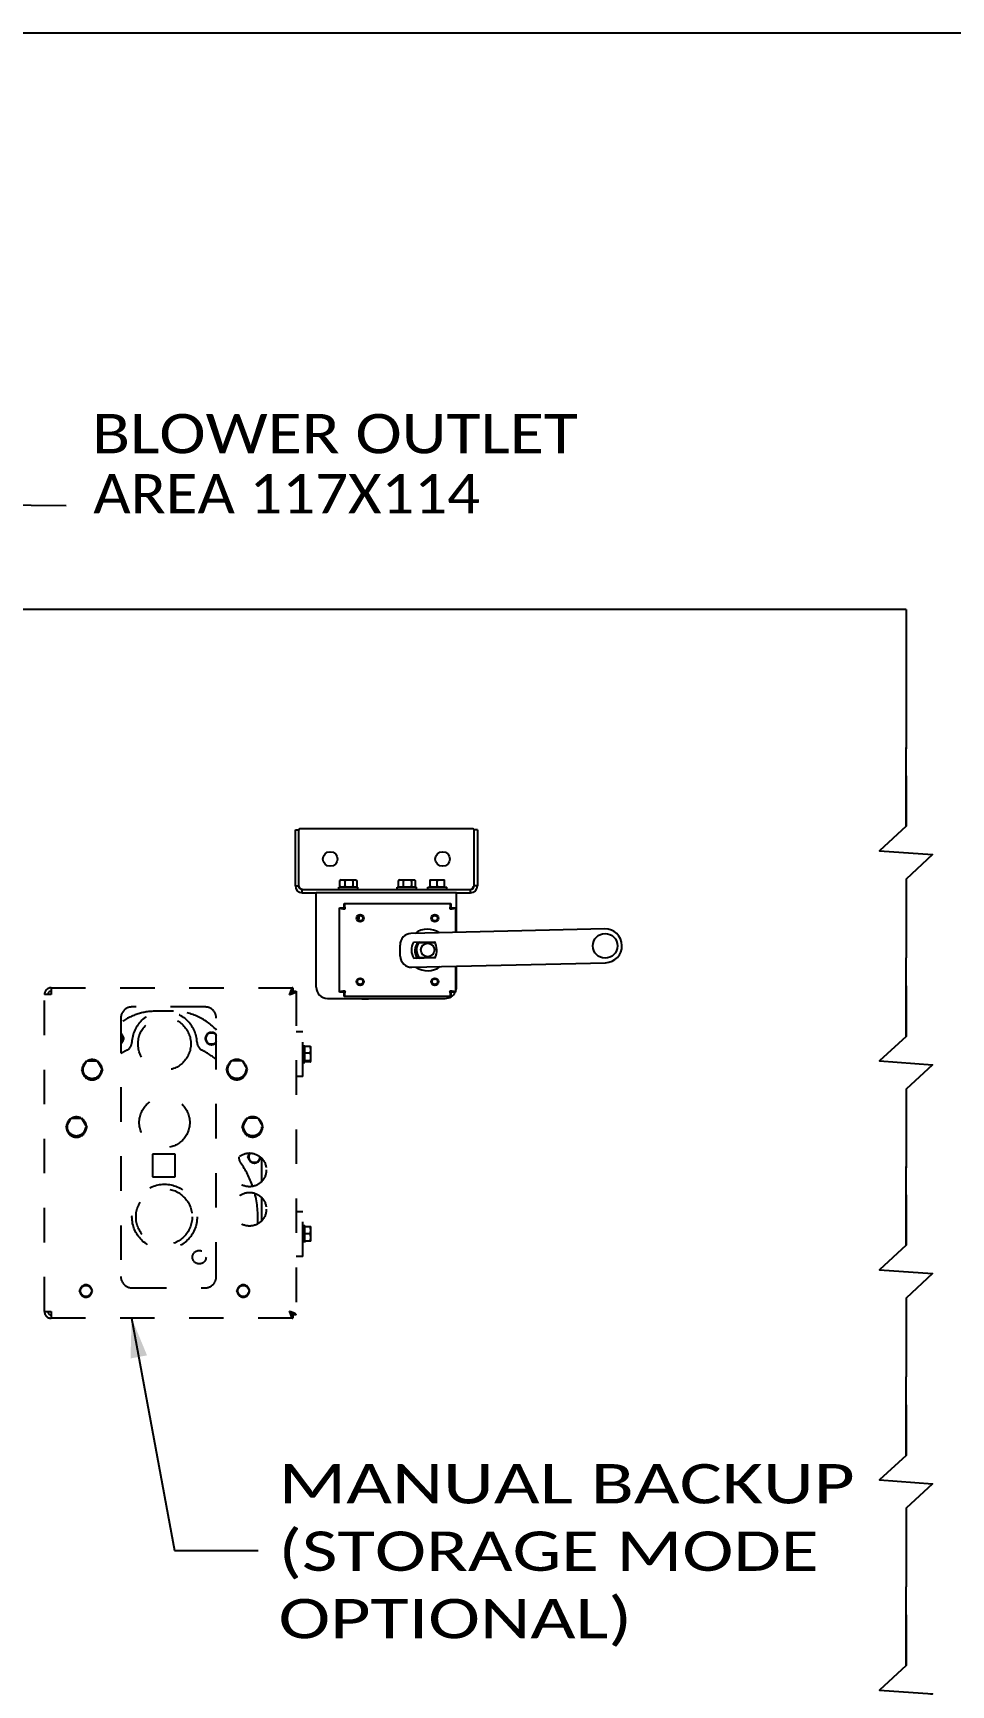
# Model space of a CAD drawing. Header units: millimetres. Extents: x 11802 to 19889, y -472 to 9054.
# Drawn here: x 14249 to 15066, y 2848 to 4318 of the extents above; entities that cross this region are included whole.
import ezdxf
from ezdxf.enums import TextEntityAlignment as Align

# ---------------------------------------------------------------- set-up
doc = ezdxf.new("R2010")
doc.units = ezdxf.units.MM
doc.header["$LTSCALE"] = 307.34
doc.linetypes.add('DASHED', pattern=[0.2, 0.1, -0.1])
doc.layers.get('0').update_dxf_attribs({"linetype": 'CONTINUOUS'})
doc.styles.get("Standard").update_dxf_attribs({"font": 'calibri.ttf'})
doc.dimstyles.get("Standard").update_dxf_attribs({"dimtxt": 35, "dimasz": 35, "dimexe": 1.5, "dimexo": 1, "dimtad": 1, "dimdsep": 46, "dimtxsty": 'Standard', "dimblk": '_FILLED', "dimblk1": '_FILLED', "dimblk2": '_FILLED', "dimcen": 0.09, "dimazin": 2, "dimtol": 1, "dimtp": 0.01, "dimtm": 0.01, "dimtfac": 1, "dimtofl": 0, "dimtmove": 0, "dimatfit": 3, "dimldrblk": '_FILLED', "dimfxl": 1, "dimtolj": 1, "dimarcsym": 0})

# ---------------------------------------------------------------- blocks, each defined once
blk = doc.blocks.new('_FILLED')
at = {"color": 0, "linetype": 'ByBlock'}
blk.add_solid([(0, 0), (-1, 0.214), (-1, -0.214)], dxfattribs=at)

msp = doc.modelspace()

# ---------------------------------------------------------------- linework, layer by layer
for p, q in [((19888.68567, 4318), (11802.35885, 4318)), ((15025.60362, 3804.97267), (12025.60362, 3804.97267)), ((15025.60362, 3804.97267), (14506.08781, 3804.97267)), ((15025.60362, 3804.97267), (15025.60362, 3680.89829)), ((15025.60362, 3750.89829), (15025.60362, 3680.89829)), ((15025.60362, 3612.07623), (15025.60362, 3682.07623)), ((15025.60362, 3612.07623), (15025.60362, 3682.07623)), ((15025.60362, 3565.07623), (15025.60362, 3495.07623)), ((15025.60362, 3565.07623), (15025.60362, 3495.07623)), ((15025.60362, 3425.07623), (15025.60362, 3495.07623)), ((15025.60362, 3425.07623), (15025.60362, 3495.07623)), ((15025.60362, 3378.07623), (15025.60362, 3308.07623)), ((15025.60362, 3378.07623), (15025.60362, 3308.07623)), ((15025.60362, 3239.25417), (15025.60362, 3309.25417)), ((15025.60362, 3239.25417), (15025.60362, 3309.25417)), ((15025.60362, 3192.25417), (15025.60362, 3122.25417)), ((15025.60362, 3192.25417), (15025.60362, 3122.25417)), ((15025.60362, 3052.25417), (15025.60362, 3122.25417)), ((15025.60362, 3052.25417), (15025.60362, 3122.25417)), ((15025.60362, 3005.25417), (15025.60362, 2935.25417)), ((15025.60362, 3005.25417), (15025.60362, 2935.25417)), ((15025.60362, 2865.25417), (15025.60362, 2935.25417)), ((15025.60362, 2865.25417), (15025.60362, 2935.25417))]:
    msp.add_line(p, q)
at = {"color": 0, "linetype": 'Continuous'}
for p, q in [((14482.20362, 3558.97267), (14482.20362, 3609.0095)), ((14482.20362, 3609.0095), (14485.20362, 3609.0095)), ((14485.20362, 3558.97267), (14485.20362, 3609.0095)), ((14640.20362, 3609.78267), (14486.20362, 3609.78267)), ((14641.20362, 3558.97267), (14641.20362, 3609.06473)), ((14644.20362, 3609.06473), (14641.20362, 3609.06473)), ((14644.20362, 3609.06473), (14644.20362, 3558.97267)), ((14482.20362, 3558.97267), (14485.20362, 3558.97267)), ((14520.80362, 3555.97267), (14520.80362, 3557.77267)), ((14520.80362, 3557.77267), (14537.80362, 3557.77267)), ((14522.14277, 3564.18907), (14521.82885, 3563.99024)), ((14521.82885, 3558.3551), (14521.82885, 3563.99024)), ((14521.82885, 3558.3551), (14522.14275, 3558.15609)), ((14522.80687, 3564.57267), (14522.14275, 3564.18925)), ((14522.80687, 3557.77267), (14522.14275, 3558.1561)), ((14522.80687, 3564.57267), (14535.80037, 3564.57267)), ((14526.15433, 3563.99024), (14526.15433, 3558.3551)), ((14533.6291, 3558.3551), (14533.6291, 3563.99024)), ((14535.20096, 3564.57057), (14535.20374, 3564.57079)), ((14535.20096, 3564.57079), (14535.20374, 3564.57079)), ((14535.80037, 3564.57267), (14536.46448, 3564.18925)), ((14535.80037, 3557.77267), (14536.46448, 3558.1561)), ((14536.46447, 3564.18907), (14536.77839, 3563.99024)), ((14536.77839, 3558.3551), (14536.46449, 3558.15609)), ((14536.77839, 3563.99024), (14536.77839, 3558.3551)), ((14537.80362, 3555.97267), (14537.80362, 3557.77267)), ((14572.91783, 3555.97267), (14572.91783, 3557.77267)), ((14572.91783, 3557.77267), (14589.91783, 3557.77267)), ((14574.25698, 3564.18907), (14573.94306, 3563.99024)), ((14573.94306, 3558.3551), (14573.94306, 3563.99024)), ((14573.94306, 3558.3551), (14574.25696, 3558.15609)), ((14574.92108, 3564.57267), (14574.25696, 3564.18925)), ((14574.92108, 3557.77267), (14574.25696, 3558.1561)), ((14574.92108, 3564.57267), (14587.91458, 3564.57267)), ((14578.26853, 3563.99024), (14578.26853, 3558.3551)), ((14585.7433, 3558.3551), (14585.7433, 3563.99024)), ((14587.31517, 3564.57057), (14587.31795, 3564.57079)), ((14587.31517, 3564.57079), (14587.31795, 3564.57079)), ((14587.91458, 3564.57267), (14588.57869, 3564.18925)), ((14587.91458, 3557.77267), (14588.57869, 3558.1561)), ((14588.57867, 3564.18907), (14588.8926, 3563.99024)), ((14588.8926, 3558.3551), (14588.57869, 3558.15609)), ((14588.8926, 3563.99024), (14588.8926, 3558.3551)), ((14589.91783, 3555.97267), (14589.91783, 3557.77267)), ((14600.00362, 3555.97267), (14600.00362, 3557.77267)), ((14600.00362, 3557.77267), (14617.00362, 3557.77267)), ((14602.00687, 3564.57267), (14602.00362, 3564.5708)), ((14602.00362, 3564.57079), (14602.00362, 3557.77455)), ((14602.00687, 3564.57267), (14615.00037, 3564.57267)), ((14608.50362, 3558.3551), (14608.50362, 3563.99024)), ((14615.00037, 3564.57267), (14615.00362, 3564.5708)), ((14615.00362, 3557.77455), (14615.00362, 3564.57079)), ((14617.00362, 3555.97267), (14617.00362, 3557.77267)), ((14644.20362, 3558.97267), (14641.20362, 3558.97267)), ((14488.20362, 3552.97267), (14488.20362, 3555.97267)), ((14488.20362, 3555.97267), (14638.20362, 3555.97267)), ((14488.20362, 3552.97267), (14500.80362, 3552.97267)), ((14500.80362, 3468.97267), (14500.80362, 3552.97267)), ((14625.60362, 3552.97267), (14500.80362, 3552.97267)), ((14525.60645, 3539.52267), (14525.60645, 3543.52267)), ((14525.60645, 3543.52267), (14620.60079, 3543.52267)), ((14620.60079, 3543.52267), (14620.60079, 3539.52267)), ((14625.60362, 3517.62396), (14625.60362, 3552.97267)), ((14625.60362, 3552.97267), (14638.20362, 3552.97267)), ((14638.20362, 3552.97267), (14638.20362, 3555.97267)), ((14521.60362, 3464.5255), (14521.60362, 3539.51984)), ((14521.60362, 3539.51984), (14525.60362, 3539.51984)), ((14620.60362, 3539.51984), (14624.60362, 3539.51984)), ((14624.60362, 3539.51984), (14624.60362, 3517.60068)), ((14757.53454, 3520.69579), (14585.10839, 3516.68109)), ((14575.57664, 3496.45373), (14575.34387, 3506.45102)), ((14587.23089, 3508.97841), (14605.98125, 3509.41498)), ((14592.48476, 3508.67219), (14606.48645, 3508.39429)), ((14585.80671, 3486.68922), (14758.23286, 3490.70392)), ((14606.31877, 3494.91891), (14587.56841, 3494.48234)), ((14592.22679, 3495.67475), (14606.52565, 3495.39095)), ((14624.60362, 3487.59255), (14624.60362, 3464.5255)), ((14625.60362, 3468.97267), (14625.60362, 3487.61583)), ((14510.80362, 3458.97267), (14615.60362, 3458.97267)), ((14525.60362, 3464.5255), (14521.60362, 3464.5255)), ((14525.60645, 3460.52267), (14525.60645, 3464.52267)), ((14620.60079, 3460.52267), (14525.60645, 3460.52267)), ((14620.60079, 3464.52267), (14620.60079, 3460.52267)), ((14624.60362, 3464.5255), (14620.60362, 3464.5255)), ((14495.41144, 3416.19856), (14490.692, 3416.19856)), ((14495.992, 3415.83236), (14495.97007, 3415.87035)), ((14495.992, 3402.87013), (14495.992, 3415.83236)), ((14495.41144, 3410.14029), (14490.692, 3410.14029)), ((14495.41144, 3403.2741), (14490.692, 3403.2741)), ((14495.41144, 3402.46616), (14490.692, 3402.46616)), ((14495.9701, 3402.79437), (14495.992, 3402.87013)), ((14490.692, 3255.83236), (14495.992, 3255.83236)), ((14495.41144, 3249.33236), (14490.692, 3249.33236)), ((14495.992, 3242.83236), (14495.992, 3255.83236)), ((14495.992, 3242.83236), (14490.692, 3242.83236))]:
    msp.add_line(p, q, dxfattribs=at)
at = {"color": 0, "linetype": 'DASHED'}
for p, q in [((14258.892, 3180.33236), (14258.892, 3462.33236)), ((14264.892, 3462.33236), (14258.892, 3462.33236)), ((14264.892, 3468.33544), (14264.892, 3462.33236)), ((14264.892, 3468.33236), (14479.892, 3468.33236)), ((14479.892, 3468.33236), (14479.892, 3465.33236)), ((14479.892, 3465.33236), (14482.892, 3465.33236)), ((14482.892, 3465.33236), (14482.892, 3177.33236)), ((14326.892, 3441.33236), (14326.892, 3211.33236)), ((14401.892, 3451.33236), (14336.892, 3451.33236)), ((14373.69456, 3447.51739), (14357.71976, 3447.50567)), ((14411.892, 3211.33236), (14411.892, 3441.33236)), ((14326.892, 3427.93228), (14329.63113, 3423.16627)), ((14401.81886, 3423.25052), (14404.71547, 3428.24481)), ((14404.71547, 3428.24481), (14410.48896, 3428.23342)), ((14410.48896, 3428.23342), (14411.892, 3425.79218)), ((14482.892, 3429.33236), (14488.892, 3429.33236)), ((14488.892, 3389.33236), (14488.892, 3429.33236)), ((14329.63113, 3423.16627), (14326.892, 3418.4435)), ((14404.69574, 3418.24483), (14401.81886, 3423.25052)), ((14410.46923, 3418.23344), (14404.69574, 3418.24483)), ((14411.892, 3420.68655), (14410.46923, 3418.23344)), ((14488.892, 3416.83236), (14490.692, 3416.83236)), ((14490.692, 3401.83237), (14490.692, 3416.83236)), ((14292.10972, 3395.46428), (14296.72852, 3403.46428)), ((14296.72852, 3403.46428), (14305.96612, 3403.46428)), ((14305.96612, 3403.46428), (14310.58492, 3395.46428)), ((14420.90573, 3395.55881), (14425.52453, 3403.55881)), ((14425.52453, 3403.55881), (14434.76213, 3403.55881)), ((14434.76213, 3403.55881), (14439.38094, 3395.55881)), ((14488.892, 3401.83236), (14490.692, 3401.83236)), ((14296.72852, 3387.46428), (14292.10972, 3395.46428)), ((14305.96612, 3387.46428), (14296.72852, 3387.46428)), ((14310.58492, 3395.46428), (14305.96612, 3387.46428)), ((14425.52453, 3387.55881), (14420.90573, 3395.55881)), ((14434.76213, 3387.55881), (14425.52453, 3387.55881)), ((14439.38094, 3395.55881), (14434.76213, 3387.55881)), ((14488.892, 3389.33236), (14482.892, 3389.33236)), ((14278.14715, 3344.45402), (14282.76595, 3352.45402)), ((14282.76595, 3352.45402), (14292.00356, 3352.45402)), ((14292.00356, 3352.45402), (14296.62236, 3344.45402)), ((14434.94316, 3344.5691), (14439.56196, 3352.5691)), ((14439.56196, 3352.5691), (14448.79956, 3352.5691)), ((14448.79956, 3352.5691), (14453.41836, 3344.5691)), ((14282.76595, 3336.45402), (14278.14715, 3344.45402)), ((14296.62236, 3344.45402), (14292.00356, 3336.45402)), ((14439.56196, 3336.5691), (14434.94316, 3344.5691)), ((14453.41836, 3344.5691), (14448.79956, 3336.5691)), ((14292.00356, 3336.45402), (14282.76595, 3336.45402)), ((14448.79956, 3336.5691), (14439.56196, 3336.5691)), ((14355.13305, 3320.20129), (14355.13305, 3300.20129)), ((14375.13305, 3320.20129), (14355.13305, 3320.20129)), ((14375.13305, 3300.20129), (14375.13305, 3320.20129)), ((14439.98933, 3317.94165), (14441.89215, 3321.22246)), ((14442.86621, 3312.93596), (14439.98933, 3317.94165)), ((14448.63971, 3312.92457), (14442.86621, 3312.93596)), ((14451.27667, 3317.47119), (14448.63971, 3312.92457)), ((14452.31633, 3296.10634), (14452.30132, 3316.56243)), ((14355.13305, 3300.20129), (14375.13305, 3300.20129)), ((14452.33948, 3264.57507), (14452.32702, 3281.53963)), ((14482.892, 3269.33236), (14488.892, 3269.33236)), ((14488.892, 3229.33236), (14488.892, 3269.33236)), ((14488.892, 3256.83236), (14490.692, 3256.83236)), ((14490.692, 3241.83236), (14490.692, 3256.83236)), ((14488.892, 3229.33236), (14482.892, 3229.33236)), ((14290.11635, 3198.57413), (14293.0031, 3203.57413)), ((14293.0031, 3193.57413), (14290.11635, 3198.57413)), ((14293.0031, 3203.57413), (14298.7766, 3203.57413)), ((14293.0031, 3193.57413), (14298.7766, 3193.57413)), ((14301.66336, 3198.57413), (14298.7766, 3203.57413)), ((14298.7766, 3193.57413), (14301.66336, 3198.57413)), ((14336.892, 3201.33236), (14401.892, 3201.33236)), ((14430.11635, 3198.57413), (14433.0031, 3203.57413)), ((14433.0031, 3193.57413), (14430.11635, 3198.57413)), ((14433.0031, 3203.57413), (14438.7766, 3203.57413)), ((14433.0031, 3193.57413), (14438.7766, 3193.57413)), ((14441.66336, 3198.57413), (14438.7766, 3203.57413)), ((14438.7766, 3193.57413), (14441.66336, 3198.57413)), ((14258.892, 3180.33236), (14264.892, 3180.33236)), ((14264.892, 3180.33236), (14264.892, 3174.32929)), ((14482.892, 3177.33236), (14479.892, 3177.33236)), ((14479.892, 3177.33236), (14479.892, 3174.33236)), ((14479.892, 3174.33236), (14264.892, 3174.33236))]:
    msp.add_line(p, q, dxfattribs=at)
for points in [[(15025.60362, 3750.89829), (15025.60362, 3682.07623)], [(15025.60362, 3750.89829), (15025.60362, 3682.07623)], [(15025.60362, 3657.06891), (15025.60362, 3612.07623), (15002.11702, 3590.29972), (15049.09022, 3586.85274), (15025.60362, 3565.07623), (15025.60362, 3496.25417)], [(15025.60362, 3657.06891), (15025.60362, 3612.07623), (15002.11702, 3590.29972), (15049.09022, 3586.85274), (15025.60362, 3565.07623), (15025.60362, 3496.25417)], [(15025.60362, 3470.06891), (15025.60362, 3425.07623), (15002.11702, 3403.29972), (15049.09022, 3399.85274), (15025.60362, 3378.07623), (15025.60362, 3309.25417)], [(15025.60362, 3470.06891), (15025.60362, 3425.07623), (15002.11702, 3403.29972), (15049.09022, 3399.85274), (15025.60362, 3378.07623), (15025.60362, 3309.25417)], [(15025.60362, 3284.24686), (15025.60362, 3239.25417), (15002.11702, 3217.47766), (15049.09022, 3214.03068), (15025.60362, 3192.25417), (15025.60362, 3123.43211)], [(15025.60362, 3284.24686), (15025.60362, 3239.25417), (15002.11702, 3217.47766), (15049.09022, 3214.03068), (15025.60362, 3192.25417), (15025.60362, 3123.43211)], [(15025.60362, 3097.24686), (15025.60362, 3052.25417), (15002.11702, 3030.47766), (15049.09022, 3027.03068), (15025.60362, 3005.25417), (15025.60362, 2936.43211)], [(15025.60362, 3097.24686), (15025.60362, 3052.25417), (15002.11702, 3030.47766), (15049.09022, 3027.03068), (15025.60362, 3005.25417), (15025.60362, 2936.43211)], [(15025.60362, 2910.24686), (15025.60362, 2865.25417), (15002.11702, 2843.47766), (15049.09022, 2840.03068), (15025.60362, 2818.25417), (15025.60362, 2749.43211)], [(15025.60362, 2910.24686), (15025.60362, 2865.25417), (15002.11702, 2843.47766), (15049.09022, 2840.03068), (15025.60362, 2818.25417), (15025.60362, 2749.43211)]]:
    msp.add_lwpolyline(points)
at = {"color": 0, "linetype": 'Continuous'}
for centre, radius in [((14513.20362, 3582.97267), 6.5), ((14613.20362, 3582.97267), 6.5), ((14539.85362, 3530.27267), 3.25), ((14539.85362, 3530.27267), 2.4585), ((14606.35362, 3530.27267), 3.25), ((14606.35362, 3530.27267), 2.4585), ((14757.8837, 3505.69985), 11), ((14599.95362, 3502.02267), 6), ((14539.85362, 3473.77267), 3.25), ((14539.85362, 3473.77267), 2.4585), ((14606.35362, 3473.77267), 3.25), ((14606.35362, 3473.77267), 2.4585)]:
    msp.add_circle(centre, radius, dxfattribs=at)
at = {"color": 0, "linetype": 'DASHED'}
for centre, radius in [((14365.72844, 3418.51154), 23.5), ((14301.34732, 3395.46428), 8), ((14430.14333, 3395.55881), 8), ((14365.77982, 3348.51156), 22.5), ((14287.38476, 3344.45402), 8), ((14444.18076, 3344.5691), 8), ((14441.392, 3306.33236), 15), ((14365.84148, 3264.51158), 29), ((14365.42456, 3264.51184), 25), ((14441.392, 3271.33236), 15), ((14396.70629, 3228.67082), 6), ((14295.88985, 3198.57413), 5), ((14435.88985, 3198.57413), 5)]:
    msp.add_circle(centre, radius, dxfattribs=at)
at = {"color": 0, "linetype": 'Continuous'}
for centre, radius, start, end in [((14486.20362, 3608.78267), 1, 90, 175.21029909), ((14640.20362, 3608.78267), 1, 7.18653266, 90), ((14488.20362, 3558.97267), 6, 180, 270), ((14488.20362, 3558.97267), 3, 180, 270), ((14638.20362, 3558.97267), 6, 270, 0), ((14638.20362, 3558.97267), 3, 270, 0), ((14575.66483, 3926.3271), 390.89548, 262.6416814, 262.78980352), ((14138.73955, 3489.45397), 390.95559, 7.21018809, 7.35824641), ((14534.01058, 3529.15347), 4, 353.59462826, 27.70990784), ((14536.00771, 3530.86717), 3, 312.05837742, 30.20955083), ((15007.40804, 3489.46146), 390.89548, 172.6416814, 172.78980352), ((14570.53492, 3926.38674), 390.95559, 277.21018809, 277.35824641), ((14585.34116, 3506.6838), 10, 91.33381044, 181.33381044), ((14599.95362, 3502.02267), 18.5, 55.52675044, 127.05905827), ((14757.8837, 3505.69985), 15, 271.33381044, 91.33381044), ((14599.95362, 3502.02267), 14.5, 151.33381044, 211.33381044), ((14600.01996, 3501.37607), 11.45, 137.61102854, 216.57358706), ((14599.95362, 3502.02267), 10, 134.52377904, 228.12074115), ((14599.95362, 3502.02267), 11, 139.96235518, 142.81989724), ((14593.59604, 3501.87465), 14.5, 331.33381044, 31.33381044), ((14585.57393, 3496.68651), 10, 181.33381044, 271.33381044), ((14599.95362, 3502.02267), 18.5, 235.52675044, 307.05905827), ((14510.80362, 3468.97267), 10, 180, 270), ((14575.67232, 3077.6586), 390.95559, 97.21018809, 97.35824641), ((14138.7992, 3514.58388), 390.89548, 352.6416814, 352.78980352), ((14544.25362, 3502.02267), 43.5, 262.47099301, 277.65400095), ((14615.60362, 3468.97267), 10, 270, 333.46746987), ((14570.54241, 3077.71825), 390.89548, 82.6416814, 82.78980352), ((15007.46769, 3514.59137), 390.95559, 187.21018809, 187.35824641), ((14615.60362, 3468.97267), 10, 334.59610843, 0)]:
    msp.add_arc(centre, radius, start, end, dxfattribs=at)
at = {"color": 0, "linetype": 'DASHED'}
for centre, radius, start, end in [((14264.892, 3462.33236), 6, 90, 180), ((14264.892, 3462.33236), 3, 90, 180), ((14357.75793, 3395.50568), 52, 90.04205345, 126.49028643), ((14336.892, 3441.33236), 10, 90, 180), ((14365.72844, 3418.51154), 29, 2.37932971, 177.7047772), ((14373.73273, 3395.51741), 52, 42.62576714, 90.04205345), ((14401.892, 3441.33236), 10, 0, 90), ((14323.85764, 3423.17767), 5, 307.36477365, 52.52328632), ((14323.85764, 3423.17767), 5.5, 5.46674962, 54.21778115), ((14407.59235, 3423.23912), 5.5, 125.55757631, 174.31029355), ((14407.59235, 3423.23912), 5, 30.61458061, 329.35871735), ((14407.59235, 3423.23912), 5.5, 65.39829679, 114.38445867), ((14407.59235, 3423.23912), 5.5, 38.4140956, 54.21848101), ((14365.77982, 3348.51156), 72.5, 117.3804499, 122.44585022), ((14323.85764, 3423.17767), 5.5, 305.55694441, 354.31424613), ((14328.75813, 3419.99333), 8, 297.3804499, 357.70477719), ((14402.69655, 3420.0476), 8, 182.37932971, 242.703657), ((14365.77982, 3348.51156), 72.5, 50.46662391, 62.703657), ((14407.59235, 3423.23912), 5.5, 185.46288021, 234.21848101), ((14407.59235, 3423.23912), 5.5, 245.39829679, 294.38445867), ((14407.59235, 3423.23912), 5.5, 305.55757631, 321.58304324), ((14301.34732, 3395.46428), 9, 122.89747545, 177.14360753), ((14301.34732, 3395.46428), 9, 62.99121607, 117.01063658), ((14301.34732, 3395.46428), 9, 2.8550399, 57.09609703), ((14430.14333, 3395.55881), 9, 122.89302571, 177.14806285), ((14430.14333, 3395.55881), 9, 62.99182966, 117.01145521), ((14430.14333, 3395.55881), 9, 2.85941639, 57.09194509), ((14301.34732, 3395.46428), 9, 182.8550399, 237.09609703), ((14301.34732, 3395.46428), 9, 242.99121607, 297.01063658), ((14301.34732, 3395.46428), 9, 302.89747545, 357.14360753), ((14430.14333, 3395.55881), 9, 182.85941639, 237.09194509), ((14430.14333, 3395.55881), 9, 242.99182966, 297.01145521), ((14430.14333, 3395.55881), 9, 302.89302571, 357.14806285), ((14287.38476, 3344.45402), 9, 122.89795144, 177.14312827), ((14287.38476, 3344.45402), 9, 62.99114463, 117.01055265), ((14287.38476, 3344.45402), 9, 2.85456158, 57.09655356), ((14444.18076, 3344.5691), 9, 122.8925349, 177.14855156), ((14444.18076, 3344.5691), 9, 62.9918915, 117.01154915), ((14444.18076, 3344.5691), 9, 2.85988889, 57.09149958), ((14287.38476, 3344.45402), 9, 182.85456158, 237.09655356), ((14287.38476, 3344.45402), 9, 302.89795144, 357.14312827), ((14444.18076, 3344.5691), 9, 182.85988889, 237.09149958), ((14444.18076, 3344.5691), 9, 302.8925349, 357.14855156), ((14287.38476, 3344.45402), 9, 242.99114463, 297.01055265), ((14444.18076, 3344.5691), 9, 242.9918915, 297.01154915), ((14439.97643, 3317.28476), 8, 175.22639424, 215.44526936), ((14365.84148, 3264.51158), 83, 19.13412878, 35.44526936), ((14445.76283, 3317.93026), 5.5, 185.46107935, 234.21882235), ((14445.76283, 3317.93026), 5.5, 143.14669816, 174.30851154), ((14445.76283, 3317.93026), 5, 138.71701124, 0.10389644), ((14445.76283, 3317.93026), 5.5, 245.40017046, 294.38638008), ((14445.76283, 3317.93026), 5.5, 305.55784478, 354.30851154), ((14365.84148, 3264.51158), 83, 355.61334241, 14.65809472), ((14365.84148, 3264.51158), 86.49802, 357.61772237, 0.04205345), ((14336.892, 3211.33236), 10, 180, 270), ((14401.892, 3211.33236), 10, 270, 0), ((14295.88985, 3198.57413), 5.5, 125.67047112, 174.42441019), ((14295.88985, 3198.57413), 5.5, 185.57699122, 234.33134517), ((14295.88985, 3198.57413), 5.5, 65.51024814, 114.49639089), ((14295.88985, 3198.57413), 5.5, 245.51024814, 294.49639089), ((14295.88985, 3198.57413), 5.5, 5.57699122, 54.33134517), ((14295.88985, 3198.57413), 5.5, 305.67047112, 354.42441019), ((14435.88985, 3198.57413), 5.5, 125.67047112, 174.42441019), ((14435.88985, 3198.57413), 5.5, 185.57699121, 234.33134517), ((14435.88985, 3198.57413), 5.5, 65.51024814, 114.49639089), ((14435.88985, 3198.57413), 5.5, 245.51024814, 294.49639089), ((14435.88985, 3198.57413), 5.5, 5.57699122, 54.33134517), ((14435.88985, 3198.57413), 5.5, 305.67047112, 354.42441018), ((14264.892, 3180.33236), 6, 180, 270), ((14264.892, 3180.33236), 3, 180, 270)]:
    msp.add_arc(centre, radius, start, end, dxfattribs=at)
at = {"color": 0, "linetype": 'Continuous'}
for points, knots in [([(14488.20362, 3555.97267), (14487.62415, 3555.97267), (14486.74699, 3556.71026), (14485.92151, 3557.85004), (14485.4491, 3558.58708), (14485.20362, 3558.97267)], [0, 0, 0, 0, 0.400698714, 0.6839178166, 1, 1, 1, 1]), ([(14485.75214, 3557.27305), (14485.70603, 3557.41197), (14485.5203, 3557.97758), (14485.33979, 3558.54488), (14485.20362, 3558.97267)], [0, 0, 0, 0, 0.2458821419, 1, 1, 1, 1]), ([(14521.82885, 3563.99024), (14522.17175, 3564.162), (14522.86995, 3564.45311), (14523.99161, 3564.62847), (14525.11312, 3564.45275), (14525.81144, 3564.16199), (14526.15433, 3563.99024)], [0, 0, 0, 0, 0.2551359522, 0.5000032655, 0.7448765185, 1, 1, 1, 1]), ([(14526.15433, 3558.3551), (14525.81139, 3558.18333), (14525.11335, 3557.89155), (14523.99159, 3557.71727), (14522.86982, 3557.89155), (14522.17178, 3558.18333), (14521.82885, 3558.3551)], [0, 0, 0, 0, 0.2551470626, 0.5000001944, 0.7448530462, 1, 1, 1, 1]), ([(14526.15433, 3563.99024), (14526.76148, 3564.16623), (14527.99457, 3564.45893), (14529.89171, 3564.6266), (14531.78891, 3564.45916), (14533.02194, 3564.16623), (14533.6291, 3563.99024)], [0, 0, 0, 0, 0.2500703015, 0.5000005063, 0.7499297207, 1, 1, 1, 1]), ([(14533.6291, 3558.3551), (14533.02193, 3558.17911), (14531.78901, 3557.8854), (14529.89171, 3557.71916), (14527.99442, 3557.8854), (14526.76149, 3558.17911), (14526.15433, 3558.3551)], [0, 0, 0, 0, 0.2500712112, 0.500000181, 0.7499291, 1, 1, 1, 1]), ([(14533.6291, 3563.99024), (14533.87218, 3564.15748), (14534.36439, 3564.44469), (14534.93101, 3564.57041), (14535.20096, 3564.57079)], [0, 0, 0, 0, 0.5222153353, 1, 1, 1, 1]), ([(14535.20093, 3557.77455), (14534.931, 3557.77494), (14534.36419, 3557.90001), (14533.87222, 3558.18784), (14533.6291, 3558.3551)], [0, 0, 0, 0, 0.4777235847, 1, 1, 1, 1]), ([(14535.20374, 3564.57079), (14535.4181, 3564.57079), (14535.86265, 3564.49402), (14536.26643, 3564.3032), (14536.46447, 3564.18906)], [0, 0, 0, 0, 0.4839534811, 1, 1, 1, 1]), ([(14536.46448, 3558.1561), (14536.26649, 3558.04179), (14535.86284, 3557.85031), (14535.41808, 3557.77455), (14535.20374, 3557.77455)], [0, 0, 0, 0, 0.5161281553, 1, 1, 1, 1]), ([(14573.94306, 3563.99024), (14574.28596, 3564.162), (14574.98415, 3564.45311), (14576.10581, 3564.62847), (14577.22733, 3564.45275), (14577.92565, 3564.16199), (14578.26853, 3563.99024)], [0, 0, 0, 0, 0.2551359522, 0.5000032655, 0.7448765185, 1, 1, 1, 1]), ([(14578.26853, 3558.3551), (14577.9256, 3558.18333), (14577.22756, 3557.89155), (14576.10579, 3557.71727), (14574.98403, 3557.89155), (14574.28599, 3558.18333), (14573.94306, 3558.3551)], [0, 0, 0, 0, 0.2551470626, 0.5000001944, 0.7448530462, 1, 1, 1, 1]), ([(14578.26853, 3563.99024), (14578.87569, 3564.16623), (14580.10877, 3564.45893), (14582.00592, 3564.6266), (14583.90312, 3564.45916), (14585.13615, 3564.16623), (14585.7433, 3563.99024)], [0, 0, 0, 0, 0.2500703015, 0.5000005063, 0.7499297207, 1, 1, 1, 1]), ([(14585.7433, 3558.3551), (14585.13614, 3558.17911), (14583.90321, 3557.8854), (14582.00592, 3557.71916), (14580.10862, 3557.8854), (14578.8757, 3558.17911), (14578.26853, 3558.3551)], [0, 0, 0, 0, 0.2500712112, 0.500000181, 0.7499291, 1, 1, 1, 1]), ([(14585.7433, 3563.99024), (14585.98639, 3564.15748), (14586.4786, 3564.44469), (14587.04522, 3564.57041), (14587.31517, 3564.57079)], [0, 0, 0, 0, 0.5222153353, 1, 1, 1, 1]), ([(14587.31514, 3557.77455), (14587.04521, 3557.77494), (14586.47839, 3557.90001), (14585.98642, 3558.18784), (14585.7433, 3558.3551)], [0, 0, 0, 0, 0.4777235847, 1, 1, 1, 1]), ([(14587.31795, 3564.57079), (14587.53231, 3564.57079), (14587.97686, 3564.49402), (14588.38064, 3564.3032), (14588.57867, 3564.18906)], [0, 0, 0, 0, 0.4839534811, 1, 1, 1, 1]), ([(14588.57869, 3558.1561), (14588.3807, 3558.04179), (14587.97705, 3557.85031), (14587.53229, 3557.77455), (14587.31795, 3557.77455)], [0, 0, 0, 0, 0.5161281553, 1, 1, 1, 1]), ([(14602.00362, 3563.99024), (14602.52932, 3564.16547), (14603.59776, 3564.45893), (14605.25362, 3564.6265), (14606.90948, 3564.45893), (14607.97792, 3564.16547), (14608.50362, 3563.99024)], [0, 0, 0, 0, 0.2509334181, 0.5000001803, 0.7490668937, 1, 1, 1, 1]), ([(14608.50362, 3558.3551), (14607.97794, 3558.17988), (14606.90932, 3557.88742), (14605.25362, 3557.71843), (14603.59786, 3557.8872), (14602.5293, 3558.17988), (14602.00362, 3558.3551)], [0, 0, 0, 0, 0.2509290258, 0.500000117, 0.749069763, 1, 1, 1, 1]), ([(14608.50362, 3563.99024), (14609.02932, 3564.16547), (14610.09776, 3564.45893), (14611.75362, 3564.6265), (14613.40948, 3564.45893), (14614.47792, 3564.16547), (14615.00362, 3563.99024)], [0, 0, 0, 0, 0.2509332813, 0.5000001992, 0.7490668259, 1, 1, 1, 1]), ([(14615.00362, 3558.3551), (14614.47794, 3558.17988), (14613.40939, 3557.88712), (14611.75362, 3557.71844), (14610.09793, 3557.88749), (14609.02929, 3558.17988), (14608.50362, 3558.3551)], [0, 0, 0, 0, 0.2509309933, 0.5000002483, 0.7490716472, 1, 1, 1, 1]), ([(14638.20362, 3555.97267), (14638.78309, 3555.97267), (14639.66025, 3556.71026), (14640.48572, 3557.85004), (14640.95814, 3558.58708), (14641.20362, 3558.97267)], [0, 0, 0, 0, 0.400698714, 0.6839178166, 1, 1, 1, 1]), ([(14640.63223, 3557.20428), (14640.6803, 3557.34859), (14640.87403, 3557.93699), (14641.06186, 3558.52732), (14641.20362, 3558.97267)], [0, 0, 0, 0, 0.2455304486, 1, 1, 1, 1]), ([(14526.47553, 3539.52479), (14526.40695, 3540.05392), (14526.27791, 3541.01543), (14526.08281, 3542.25004), (14525.89944, 3543.04649), (14525.75312, 3543.42024), (14525.65008, 3543.52267), (14525.60645, 3543.52267)], [0, 0, 0, 0, 0.3864291804, 0.7012108199, 0.9098133187, 0.968401956, 1, 1, 1, 1]), ([(14620.60079, 3543.52267), (14620.55717, 3543.52267), (14620.45414, 3543.42027), (14620.30782, 3543.04657), (14620.12446, 3542.25021), (14619.92936, 3541.01567), (14619.80032, 3540.0542), (14619.73175, 3539.52507)], [0, 0, 0, 0, 0.0315968262, 0.0901785381, 0.2987680815, 0.6135445751, 1, 1, 1, 1]), ([(14521.60362, 3539.51984), (14521.60362, 3539.47622), (14521.70602, 3539.37319), (14522.07972, 3539.22687), (14522.87608, 3539.04352), (14524.11062, 3538.84841), (14525.07209, 3538.71937), (14525.60122, 3538.6508)], [0, 0, 0, 0, 0.0315968262, 0.0901785381, 0.2987680815, 0.6135445751, 1, 1, 1, 1]), ([(14526.60362, 3538.52267), (14526.36013, 3538.67724), (14525.96071, 3538.90741), (14525.60362, 3539.32709), (14525.60362, 3539.51984)], [0, 0, 0, 0, 0.599399512, 1, 1, 1, 1]), ([(14525.60645, 3539.52267), (14525.7992, 3539.52267), (14526.21888, 3539.16559), (14526.44905, 3538.76616), (14526.60362, 3538.52267)], [0, 0, 0, 0, 0.4006004198, 1, 1, 1, 1]), ([(14619.60362, 3538.52267), (14619.75819, 3538.76616), (14619.98836, 3539.16559), (14620.40804, 3539.52267), (14620.60079, 3539.52267)], [0, 0, 0, 0, 0.599399512, 1, 1, 1, 1]), ([(14620.60362, 3539.51984), (14620.60362, 3539.32709), (14620.24653, 3538.90741), (14619.8471, 3538.67724), (14619.60362, 3538.52267)], [0, 0, 0, 0, 0.4006004198, 1, 1, 1, 1]), ([(14620.60574, 3538.65077), (14621.13487, 3538.71934), (14622.09638, 3538.84838), (14623.33099, 3539.04349), (14624.12744, 3539.22685), (14624.50119, 3539.37318), (14624.60362, 3539.47622), (14624.60362, 3539.51984)], [0, 0, 0, 0, 0.3864291804, 0.7012108199, 0.9098133187, 0.968401956, 1, 1, 1, 1]), ([(14525.6015, 3465.39458), (14525.07237, 3465.32601), (14524.11086, 3465.19697), (14522.87625, 3465.00186), (14522.0798, 3464.81849), (14521.70605, 3464.67217), (14521.60362, 3464.56913), (14521.60362, 3464.5255)], [0, 0, 0, 0, 0.3864291804, 0.7012108199, 0.9098133187, 0.968401956, 1, 1, 1, 1]), ([(14525.60362, 3464.5255), (14525.60362, 3464.71825), (14525.96071, 3465.13793), (14526.36013, 3465.3681), (14526.60362, 3465.52267)], [0, 0, 0, 0, 0.4006004198, 1, 1, 1, 1]), ([(14526.60362, 3465.52267), (14526.44905, 3465.27919), (14526.21888, 3464.87976), (14525.7992, 3464.52267), (14525.60645, 3464.52267)], [0, 0, 0, 0, 0.599399512, 1, 1, 1, 1]), ([(14525.60645, 3460.52267), (14525.65007, 3460.52267), (14525.7531, 3460.62508), (14525.89942, 3460.99878), (14526.08277, 3461.79513), (14526.27788, 3463.02967), (14526.40692, 3463.99114), (14526.47549, 3464.52028)], [0, 0, 0, 0, 0.0315968262, 0.0901785381, 0.2987680815, 0.6135445751, 1, 1, 1, 1]), ([(14619.60362, 3465.52267), (14619.8471, 3465.3681), (14620.24653, 3465.13793), (14620.60362, 3464.71825), (14620.60362, 3464.5255)], [0, 0, 0, 0, 0.599399512, 1, 1, 1, 1]), ([(14620.60079, 3464.52267), (14620.40804, 3464.52267), (14619.98836, 3464.87976), (14619.75819, 3465.27919), (14619.60362, 3465.52267)], [0, 0, 0, 0, 0.4006004198, 1, 1, 1, 1]), ([(14619.73171, 3464.52056), (14619.80028, 3463.99142), (14619.92933, 3463.02991), (14620.12443, 3461.7953), (14620.3078, 3460.99885), (14620.45412, 3460.6251), (14620.55716, 3460.52267), (14620.60079, 3460.52267)], [0, 0, 0, 0, 0.3864291804, 0.7012108199, 0.9098133187, 0.968401956, 1, 1, 1, 1]), ([(14624.60362, 3464.5255), (14624.60362, 3464.56912), (14624.50122, 3464.67215), (14624.12751, 3464.81847), (14623.33116, 3465.00183), (14622.09662, 3465.19693), (14621.13515, 3465.32597), (14620.60601, 3465.39454)], [0, 0, 0, 0, 0.0315968262, 0.0901785381, 0.2987680815, 0.6135445751, 1, 1, 1, 1]), ([(14495.41144, 3416.19856), (14495.53574, 3416.15221), (14495.73309, 3416.07003), (14495.9274, 3415.94431), (14495.97006, 3415.87035)], [0, 0, 0, 0, 0.6084076816, 1, 1, 1, 1]), ([(14495.992, 3413.16943), (14495.992, 3413.68241), (14495.87951, 3414.71649), (14495.58622, 3415.70987), (14495.41144, 3416.19856)], [0, 0, 0, 0, 0.4970842239, 1, 1, 1, 1]), ([(14495.41144, 3410.14029), (14495.58622, 3410.62898), (14495.87952, 3411.62236), (14495.992, 3412.65644), (14495.992, 3413.16943)], [0, 0, 0, 0, 0.502915936, 1, 1, 1, 1]), ([(14495.992, 3406.70719), (14495.992, 3407.57795), (14495.82096, 3408.74462), (14495.49938, 3409.86163), (14495.41144, 3410.14029)], [0, 0, 0, 0, 0.7487368049, 1, 1, 1, 1]), ([(14495.41144, 3403.2741), (14495.49938, 3403.55276), (14495.82097, 3404.66977), (14495.992, 3405.83644), (14495.992, 3406.70719)], [0, 0, 0, 0, 0.2512633429, 1, 1, 1, 1]), ([(14495.992, 3402.87013), (14495.992, 3402.95588), (14495.76909, 3403.14235), (14495.55785, 3403.2195), (14495.41144, 3403.2741)], [0, 0, 0, 0, 0.3543407236, 1, 1, 1, 1]), ([(14495.41144, 3402.46616), (14495.53574, 3402.51251), (14495.73309, 3402.5947), (14495.9274, 3402.72041), (14495.97006, 3402.79437)], [0, 0, 0, 0, 0.6084076816, 1, 1, 1, 1]), ([(14495.992, 3252.58236), (14495.992, 3253.13238), (14495.88014, 3254.23852), (14495.58668, 3255.30667), (14495.41144, 3255.83236)], [0, 0, 0, 0, 0.4981376696, 1, 1, 1, 1]), ([(14495.41144, 3249.33236), (14495.58668, 3249.85805), (14495.88015, 3250.92621), (14495.992, 3252.03235), (14495.992, 3252.58236)], [0, 0, 0, 0, 0.5018624544, 1, 1, 1, 1]), ([(14495.992, 3246.08236), (14495.992, 3246.63238), (14495.88014, 3247.73852), (14495.58668, 3248.80667), (14495.41144, 3249.33236)], [0, 0, 0, 0, 0.4981376696, 1, 1, 1, 1]), ([(14495.41144, 3242.83236), (14495.58668, 3243.35805), (14495.88015, 3244.42621), (14495.992, 3245.53235), (14495.992, 3246.08236)], [0, 0, 0, 0, 0.5018624544, 1, 1, 1, 1])]:
    msp.add_open_spline(points, degree=3, knots=knots, dxfattribs=at)
at = {"color": 0, "linetype": 'DASHED'}
for points, knots in [([(14477.90378, 3465.36435), (14477.81682, 3465.12859), (14477.46102, 3464.12413), (14477.13897, 3463.10824), (14476.892, 3462.33236)], [0, 0, 0, 0, 0.2358296152, 1, 1, 1, 1]), ([(14476.892, 3462.33236), (14477.35708, 3463.06291), (14478.05037, 3464.26238), (14479.31253, 3465.33236), (14479.892, 3465.33236)], [0, 0, 0, 0, 0.5991197949, 1, 1, 1, 1]), ([(14479.892, 3465.33236), (14479.892, 3464.75289), (14478.82202, 3463.49073), (14477.62255, 3462.79744), (14476.892, 3462.33236)], [0, 0, 0, 0, 0.400880206, 1, 1, 1, 1]), ([(14476.892, 3462.33236), (14477.15577, 3462.41632), (14478.1709, 3462.73975), (14479.18404, 3463.07122), (14479.92399, 3463.34414)], [0, 0, 0, 0, 0.2597967274, 1, 1, 1, 1]), ([(14479.892, 3468.33236), (14479.46773, 3468.33236), (14478.55407, 3467.17122), (14478.17944, 3466.11173), (14477.90378, 3465.36435)], [0, 0, 0, 0, 0.3475177001, 1, 1, 1, 1]), ([(14479.92399, 3463.34414), (14480.67137, 3463.61981), (14481.73086, 3463.99443), (14482.892, 3464.90809), (14482.892, 3465.33236)], [0, 0, 0, 0, 0.6524822999, 1, 1, 1, 1]), ([(14479.8909, 3177.33236), (14479.31149, 3177.33289), (14478.05028, 3178.4029), (14477.35694, 3179.60204), (14476.892, 3180.33236)], [0, 0, 0, 0, 0.4009309307, 1, 1, 1, 1]), ([(14476.892, 3180.33236), (14477.62255, 3179.86728), (14478.82202, 3179.17399), (14479.892, 3177.91183), (14479.892, 3177.33236)], [0, 0, 0, 0, 0.5991197949, 1, 1, 1, 1]), ([(14476.892, 3180.33236), (14476.97596, 3180.06859), (14477.29939, 3179.05346), (14477.63086, 3178.04032), (14477.90378, 3177.30038)], [0, 0, 0, 0, 0.2597967274, 1, 1, 1, 1]), ([(14479.92399, 3179.32058), (14479.68823, 3179.40754), (14478.68377, 3179.76334), (14477.66788, 3180.08539), (14476.892, 3180.33236)], [0, 0, 0, 0, 0.2358296152, 1, 1, 1, 1]), ([(14477.90378, 3177.30038), (14478.17944, 3176.553), (14478.55407, 3175.49351), (14479.46773, 3174.33236), (14479.892, 3174.33236)], [0, 0, 0, 0, 0.6524822999, 1, 1, 1, 1]), ([(14482.892, 3177.33236), (14482.892, 3177.75664), (14481.73086, 3178.6703), (14480.67137, 3179.04492), (14479.92399, 3179.32058)], [0, 0, 0, 0, 0.3475177001, 1, 1, 1, 1])]:
    msp.add_open_spline(points, degree=3, knots=knots, dxfattribs=at)

# ---------------------------------------------------------------- texts
at = {"color": 0, "linetype": 'Continuous'}
for s, width, p, p2 in [('BLOWER OUTLET', 1.126644, (14301.30781, 3944.00851), (14733.70081, 3944.00851)), ('AREA 117X114', 1.044662, (14302.36482, 3890.52883), (14646.50879, 3890.52883)), ('MANUAL BACKUP', 1.27734, (14467.243, 3009.50904), (14979.92782, 3009.50904)), ('(STORAGE MODE', 1.244919, (14467.243, 2949.50904), (14947.70992, 2949.50904)), ('OPTIONAL)', 1.259935, (14467.243, 2889.50904), (14781.79553, 2889.50904))]:
    msp.add_text(s, height=35, dxfattribs=dict(at, width=width)).set_placement(p, p2, align=Align.FIT)

# ---------------------------------------------------------------- leaders
msp.add_leader([(14144.49203, 3206.75921), (14213.79156, 3898.21249), (14278.1836, 3897.57722)], dimstyle='Standard', override={"dimtad": 0}, dxfattribs=at)
at = {"color": 0}
msp.add_leader([(14336.55867, 3174.33236), (14374.54221, 2967.47967), (14448.99454, 2967.68092)], dimstyle='Standard', override={"dimtad": 0}, dxfattribs=at)

doc.saveas('drawing.dxf')
